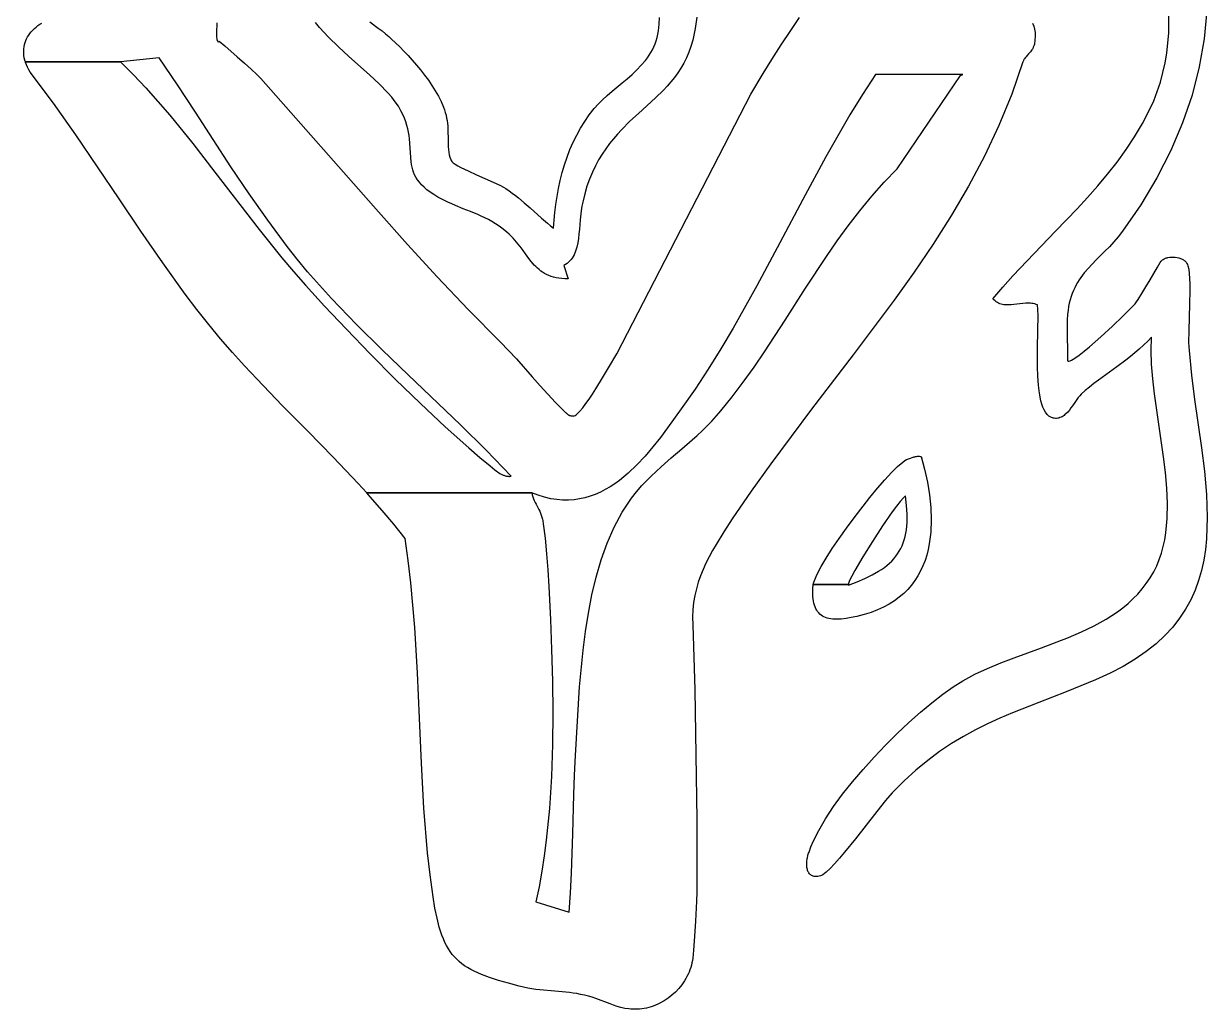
# Model space of a CAD drawing. Extents: x 112 to 210.1, y -77.1 to -34.2.
# Drawn here: x 204.459 to 207.475, y -74.328 to -71.816 of the extents above; entities that cross this region are included whole.
import ezdxf

# ---------------------------------------------------------------- set-up
doc = ezdxf.new("R2010")
doc.units = 0
doc.layers.add('BLACK', color=7, linetype='CONTINUOUS')

msp = doc.modelspace()

# ---------------------------------------------------------------- linework, layer by layer
at = {"layer": 'BLACK', "linetype": 'CONTINUOUS'}
for p, q in [((207.473218, -71.782581), (207.466722, -71.854788)), ((204.499672, -71.817927), (204.504804, -71.814685)), ((204.950621, -71.814083), (204.950746, -71.817307)), ((205.212436, -71.825944), (205.202007, -71.813162)), ((205.340943, -71.812093), (205.362052, -71.827601)), ((206.078198, -71.817332), (206.079206, -71.800524)), ((206.174064, -71.799635), (206.169979, -71.828526)), ((206.413241, -71.833533), (206.435968, -71.800936)), ((207.029667, -71.815433), (207.032647, -71.82277)), ((207.376396, -71.839879), (207.37708, -71.787677)), ((204.468542, -71.850049), (204.471374, -71.845472)), ((204.471374, -71.845472), (204.474528, -71.841047)), ((204.474528, -71.841047), (204.477996, -71.836778)), ((204.477996, -71.836778), (204.481766, -71.83267)), ((204.481766, -71.83267), (204.485829, -71.828726)), ((204.485829, -71.828726), (204.490175, -71.824951)), ((204.490175, -71.824951), (204.494792, -71.82135)), ((204.494792, -71.82135), (204.499672, -71.817927)), ((204.94995, -71.836375), (204.949712, -71.842442)), ((204.949712, -71.842442), (204.949832, -71.848261)), ((204.950338, -71.830122), (204.94995, -71.836375)), ((204.950672, -71.823745), (204.950338, -71.830122)), ((204.950746, -71.817307), (204.950672, -71.823745)), ((205.235505, -71.851041), (205.212436, -71.825944)), ((205.362052, -71.827601), (205.371888, -71.835016)), ((205.371888, -71.835016), (205.380992, -71.842179)), ((205.380992, -71.842179), (205.389173, -71.84907)), ((206.072779, -71.851733), (206.074735, -71.843274)), ((206.074735, -71.843274), (206.07622, -71.834505)), ((206.07622, -71.834505), (206.078198, -71.817332)), ((206.169979, -71.828526), (206.163531, -71.858317)), ((206.389088, -71.870224), (206.413241, -71.833533)), ((207.032647, -71.82277), (207.03479, -71.830707)), ((207.03479, -71.830707), (207.036048, -71.839265)), ((207.036048, -71.839265), (207.036371, -71.848469)), ((207.371403, -71.89112), (207.376396, -71.839879)), ((204.458909, -71.880448), (204.459588, -71.875053)), ((204.459588, -71.875053), (204.460651, -71.869784)), ((204.460651, -71.869784), (204.462089, -71.864645)), ((204.462089, -71.864645), (204.46389, -71.859639)), ((204.46389, -71.859639), (204.466044, -71.854773)), ((204.466044, -71.854773), (204.468542, -71.850049)), ((204.949832, -71.848261), (204.95009, -71.851058)), ((204.95009, -71.851058), (204.950513, -71.853769)), ((204.950513, -71.853769), (204.951129, -71.856388)), ((204.951129, -71.856388), (204.951962, -71.858906)), ((204.951962, -71.858906), (204.953039, -71.861316)), ((204.953039, -71.861316), (204.954384, -71.863609)), ((204.954384, -71.863609), (204.957031, -71.860964)), ((204.957031, -71.860964), (204.970963, -71.87287)), ((204.970963, -71.87287), (205.003003, -71.900651)), ((205.260743, -71.87558), (205.235505, -71.851041)), ((205.287222, -71.899637), (205.260743, -71.87558)), ((205.389173, -71.84907), (205.396241, -71.855671)), ((205.396241, -71.855671), (205.416809, -71.875706)), ((205.416809, -71.875706), (205.427472, -71.886547)), ((206.060703, -71.882746), (206.064312, -71.875387)), ((206.064312, -71.875387), (206.067543, -71.867774)), ((206.067543, -71.867774), (206.070373, -71.859895)), ((206.070373, -71.859895), (206.072779, -71.851733)), ((206.158912, -71.874219), (206.153522, -71.88923)), ((206.163531, -71.858317), (206.158912, -71.874219)), ((206.365182, -71.907906), (206.389088, -71.870224)), ((207.031457, -71.87626), (207.030662, -71.877934)), ((207.032195, -71.874523), (207.031457, -71.87626)), ((207.032869, -71.87272), (207.032195, -71.874523)), ((207.033476, -71.870847), (207.032869, -71.87272)), ((207.03401, -71.868901), (207.033476, -71.870847)), ((207.035708, -71.85834), (207.03401, -71.868901)), ((207.036371, -71.848469), (207.035708, -71.85834)), ((207.466722, -71.854788), (207.454242, -71.926711)), ((204.458625, -71.885964), (204.458909, -71.880448)), ((204.458745, -71.891597), (204.458625, -71.885964)), ((204.459279, -71.897342), (204.458745, -71.891597)), ((204.460239, -71.903195), (204.459279, -71.897342)), ((204.461633, -71.909152), (204.460239, -71.903195)), ((204.803572, -71.903297), (204.705676, -71.91388)), ((204.850432, -71.972187), (204.803572, -71.903297)), ((205.003003, -71.900651), (205.021239, -71.916774)), ((205.34018, -71.946622), (205.287222, -71.899637)), ((205.427472, -71.886547), (205.438244, -71.897881)), ((205.438244, -71.897881), (205.449016, -71.909664)), ((206.042969, -71.909946), (206.04785, -71.903453)), ((206.04785, -71.903453), (206.052449, -71.896765)), ((206.052449, -71.896765), (206.056741, -71.889868)), ((206.056741, -71.889868), (206.060703, -71.882746)), ((206.14741, -71.903419), (206.140629, -71.916856)), ((206.153522, -71.88923), (206.14741, -71.903419)), ((207.009103, -71.905648), (207.008254, -71.906939)), ((207.010941, -71.903131), (207.009103, -71.905648)), ((207.012935, -71.900677), (207.010941, -71.903131)), ((207.015044, -71.898253), (207.012935, -71.900677)), ((207.019458, -71.893375), (207.015044, -71.898253)), ((207.021684, -71.890858), (207.019458, -71.893375)), ((207.023871, -71.888248), (207.021684, -71.890858)), ((207.025981, -71.885515), (207.023871, -71.888248)), ((207.027974, -71.882626), (207.025981, -71.885515)), ((207.028915, -71.881114), (207.027974, -71.882626)), ((207.029813, -71.879551), (207.028915, -71.881114)), ((207.030662, -71.877934), (207.029813, -71.879551)), ((207.367201, -71.916272), (207.371403, -71.89112)), ((204.46307, -71.91388), (204.461633, -71.909152)), ((204.463473, -71.915208), (204.46307, -71.91388)), ((204.46307, -71.91388), (204.705676, -71.91388)), ((204.705676, -71.91388), (204.46307, -71.91388)), ((204.465768, -71.921359), (204.463473, -71.915208)), ((204.468529, -71.9276), (204.465768, -71.921359)), ((204.471765, -71.933928), (204.468529, -71.9276)), ((204.475488, -71.940338), (204.471765, -71.933928)), ((204.705676, -71.91388), (204.738376, -71.946604)), ((205.021239, -71.916774), (205.038515, -71.932401)), ((205.038515, -71.932401), (205.053, -71.946044)), ((205.449016, -71.909664), (205.459679, -71.921853)), ((205.459679, -71.921853), (205.470126, -71.934408)), ((205.470126, -71.934408), (205.480247, -71.947283)), ((206.009082, -71.94563), (206.021096, -71.934263)), ((206.021096, -71.934263), (206.032455, -71.922407)), ((206.032455, -71.922407), (206.042969, -71.909946)), ((206.133227, -71.929611), (206.125255, -71.941754)), ((206.140629, -71.916856), (206.133227, -71.929611)), ((206.343199, -71.94348), (206.365182, -71.907906)), ((207.004906, -71.91388), (206.976674, -71.996049)), ((207.00544, -71.912414), (207.004906, -71.91388)), ((207.006047, -71.910991), (207.00544, -71.912414)), ((207.006721, -71.909607), (207.006047, -71.910991)), ((207.007458, -71.908258), (207.006721, -71.909607)), ((207.008254, -71.906939), (207.007458, -71.908258)), ((207.361813, -71.941051), (207.367201, -71.916272)), ((207.454242, -71.926711), (207.435871, -71.998225)), ((204.534652, -72.01886), (204.475488, -71.940338)), ((204.738376, -71.946604), (204.770081, -71.980212)), ((205.053, -71.946044), (205.058624, -71.951656)), ((205.058624, -71.951656), (205.062864, -71.956214)), ((205.062864, -71.956214), (205.362505, -72.296203)), ((205.364799, -71.969703), (205.34018, -71.946622)), ((205.480247, -71.947283), (205.489933, -71.960438)), ((205.489933, -71.960438), (205.499078, -71.97383)), ((205.983848, -71.967365), (205.996602, -71.956626)), ((205.996602, -71.956626), (206.009082, -71.94563)), ((206.107804, -71.964481), (206.098425, -71.975205)), ((206.116764, -71.953354), (206.107804, -71.964481)), ((206.125255, -71.941754), (206.116764, -71.953354)), ((206.311697, -71.995901), (206.343199, -71.94348)), ((206.629197, -71.94563), (206.596084, -71.996795)), ((206.851447, -71.94563), (206.629197, -71.94563)), ((206.684761, -72.186401), (206.846157, -71.948276)), ((206.846157, -71.948276), (206.851447, -71.94563)), ((207.34734, -71.989324), (207.355205, -71.965417)), ((207.355205, -71.965417), (207.361813, -71.941051)), ((204.770081, -71.980212), (204.800909, -72.014595)), ((204.896176, -72.041666), (204.850432, -71.972187)), ((205.386937, -71.992614), (205.364799, -71.969703)), ((205.396786, -72.004029), (205.386937, -71.992614)), ((205.499078, -71.97383), (205.507571, -71.987415)), ((205.507571, -71.987415), (205.515304, -72.001151)), ((205.945833, -71.999212), (205.958273, -71.988542)), ((205.958273, -71.988542), (205.983848, -71.967365)), ((205.970385, -72.657359), (206.311697, -71.995901)), ((206.088678, -71.985596), (206.068282, -72.005657)), ((206.098425, -71.975205), (206.088678, -71.985596)), ((206.596084, -71.996795), (206.564095, -72.048978)), ((206.976674, -71.996049), (206.943881, -72.076004)), ((207.338182, -72.012729), (207.34734, -71.989324)), ((204.591615, -72.099212), (204.534652, -72.01886)), ((204.800909, -72.014595), (204.830981, -72.049644)), ((205.405665, -72.015431), (205.396786, -72.004029)), ((205.413459, -72.02683), (205.405665, -72.015431)), ((205.420052, -72.038234), (205.413459, -72.02683)), ((205.515304, -72.001151), (205.522169, -72.014996)), ((205.522169, -72.014996), (205.528058, -72.028906)), ((205.912178, -72.032943), (205.922596, -72.021296)), ((205.922596, -72.021296), (205.933877, -72.010091)), ((205.933877, -72.010091), (205.945833, -71.999212)), ((206.068282, -72.005657), (206.025287, -72.044848)), ((207.327696, -72.035588), (207.338182, -72.012729)), ((207.435871, -71.998225), (207.411702, -72.069199)), ((204.830981, -72.049644), (204.88934, -72.121309)), ((204.986796, -72.180779), (204.896176, -72.041666)), ((205.424869, -72.048018), (205.420052, -72.038234)), ((205.428946, -72.057533), (205.424869, -72.048018)), ((205.528058, -72.028906), (205.530602, -72.035873)), ((205.530602, -72.035873), (205.532861, -72.04284)), ((205.532861, -72.04284), (205.534822, -72.049803)), ((205.534822, -72.049803), (205.536471, -72.056755)), ((205.536471, -72.056755), (205.537753, -72.06338)), ((205.888211, -72.065225), (205.899741, -72.048714)), ((205.899741, -72.048714), (205.912178, -72.032943)), ((206.025287, -72.044848), (206.003495, -72.065095)), ((206.564095, -72.048978), (206.502776, -72.155767)), ((207.309402, -72.070646), (207.327696, -72.035588)), ((205.432352, -72.066791), (205.428946, -72.057533)), ((205.435152, -72.075802), (205.432352, -72.066791)), ((205.437412, -72.084577), (205.435152, -72.075802)), ((205.439202, -72.093126), (205.437412, -72.084577)), ((205.537753, -72.06338), (205.538667, -72.07032)), ((205.538667, -72.07032), (205.539278, -72.077515)), ((205.539278, -72.077515), (205.539653, -72.084908)), ((205.539653, -72.084908), (205.540108, -72.115294)), ((205.867778, -72.100205), (205.877564, -72.08241)), ((205.877564, -72.08241), (205.888211, -72.065225)), ((205.982044, -72.08652), (205.971572, -72.097849)), ((206.003495, -72.065095), (205.982044, -72.08652)), ((206.943881, -72.076004), (206.906987, -72.153952)), ((207.289368, -72.104463), (207.309402, -72.070646)), ((207.411702, -72.069199), (207.381828, -72.139507)), ((204.702038, -72.262799), (204.591615, -72.099212)), ((205.440586, -72.101459), (205.439202, -72.093126)), ((205.441632, -72.109589), (205.440586, -72.101459)), ((205.445849, -72.168541), (205.441632, -72.109589)), ((205.540108, -72.115294), (205.54063, -72.130161)), ((205.858829, -72.118541), (205.867778, -72.100205)), ((205.961337, -72.109682), (205.951389, -72.122088)), ((205.971572, -72.097849), (205.961337, -72.109682)), ((207.267776, -72.137163), (207.289368, -72.104463)), ((204.88934, -72.121309), (204.946117, -72.194338)), ((205.54063, -72.130161), (205.541195, -72.13731)), ((205.541195, -72.13731), (205.542051, -72.144191)), ((205.542051, -72.144191), (205.543264, -72.150747)), ((205.843349, -72.156579), (205.850694, -72.137355)), ((205.850694, -72.137355), (205.858829, -72.118541)), ((205.941778, -72.135137), (205.932554, -72.1489)), ((205.951389, -72.122088), (205.941778, -72.135137)), ((207.244807, -72.168872), (207.267776, -72.137163)), ((207.381828, -72.139507), (207.346342, -72.20902)), ((205.44686, -72.17531), (205.445849, -72.168541)), ((205.448201, -72.181981), (205.44686, -72.17531)), ((205.543264, -72.150747), (205.544899, -72.156919)), ((205.544899, -72.156919), (205.547022, -72.16265)), ((205.547022, -72.16265), (205.548287, -72.165331)), ((205.548287, -72.165331), (205.549699, -72.16788)), ((205.549699, -72.16788), (205.551175, -72.169421)), ((205.551175, -72.169421), (205.553105, -72.171065)), ((205.553105, -72.171065), (205.558215, -72.174634)), ((205.558215, -72.174634), (205.564814, -72.178536)), ((205.830939, -72.195997), (205.836772, -72.176148)), ((205.836772, -72.176148), (205.843349, -72.156579)), ((205.923768, -72.163446), (205.915471, -72.178844)), ((205.932554, -72.1489), (205.923768, -72.163446)), ((206.502776, -72.155767), (206.443813, -72.264727)), ((206.906987, -72.153952), (206.866454, -72.230098)), ((207.220646, -72.199713), (207.244807, -72.168872)), ((204.946117, -72.194338), (205.058771, -72.341017)), ((205.032912, -72.249607), (204.986796, -72.180779)), ((205.44994, -72.188564), (205.448201, -72.181981)), ((205.452143, -72.195072), (205.44994, -72.188564)), ((205.454877, -72.201513), (205.452143, -72.195072)), ((205.458208, -72.207899), (205.454877, -72.201513)), ((205.462205, -72.214241), (205.458208, -72.207899)), ((205.564814, -72.178536), (205.572685, -72.182721)), ((205.572685, -72.182721), (205.591371, -72.191739)), ((205.591371, -72.191739), (205.612538, -72.201284)), ((205.612538, -72.201284), (205.655367, -72.220342)), ((205.825827, -72.216058), (205.830939, -72.195997)), ((205.907712, -72.195165), (205.900543, -72.212478)), ((205.915471, -72.178844), (205.907712, -72.195165)), ((206.651368, -72.220474), (206.684761, -72.186401)), ((207.195472, -72.229809), (207.220646, -72.199713)), ((205.466933, -72.220548), (205.462205, -72.214241)), ((205.472459, -72.226832), (205.466933, -72.220548)), ((205.478851, -72.233104), (205.472459, -72.226832)), ((205.486174, -72.239374), (205.478851, -72.233104)), ((205.655367, -72.220342), (205.673557, -72.229049)), ((205.673557, -72.229049), (205.681087, -72.233021)), ((205.681087, -72.233021), (205.687283, -72.236672)), ((205.687283, -72.236672), (205.695597, -72.242248)), ((205.817672, -72.256557), (205.821413, -72.236267)), ((205.821413, -72.236267), (205.825827, -72.216058)), ((205.894013, -72.230852), (205.888173, -72.250359)), ((205.900543, -72.212478), (205.894013, -72.230852)), ((206.61953, -72.256082), (206.651368, -72.220474)), ((206.866454, -72.230098), (206.822743, -72.304647)), ((207.169469, -72.259285), (207.195472, -72.229809)), ((207.346342, -72.20902), (207.305337, -72.277611)), ((204.757047, -72.344732), (204.702038, -72.262799)), ((205.080393, -72.317411), (205.032912, -72.249607)), ((205.494497, -72.245653), (205.486174, -72.239374)), ((205.503885, -72.25195), (205.494497, -72.245653)), ((205.514406, -72.258278), (205.503885, -72.25195)), ((205.526127, -72.264647), (205.514406, -72.258278)), ((205.539114, -72.271067), (205.526127, -72.264647)), ((205.695597, -72.242248), (205.70369, -72.248046)), ((205.70369, -72.248046), (205.711589, -72.254037)), ((205.711589, -72.254037), (205.719322, -72.260195)), ((205.719322, -72.260195), (205.734396, -72.272902)), ((205.814583, -72.276862), (205.817672, -72.256557)), ((205.888173, -72.250359), (205.883073, -72.271067)), ((206.443813, -72.264727), (206.385781, -72.374586)), ((206.589063, -72.293023), (206.61953, -72.256082)), ((207.142819, -72.288265), (207.169469, -72.259285)), ((205.362505, -72.296203), (205.436485, -72.378875)), ((205.549383, -72.275795), (205.539114, -72.271067)), ((205.559377, -72.280116), (205.549383, -72.275795)), ((205.578678, -72.287893), (205.559377, -72.280116)), ((205.597297, -72.295112), (205.578678, -72.287893)), ((205.615513, -72.302486), (205.597297, -72.295112)), ((205.734396, -72.272902), (205.749128, -72.28595)), ((205.749128, -72.28595), (205.778439, -72.312202)), ((205.810266, -72.317257), (205.812122, -72.297118)), ((205.812122, -72.297118), (205.814583, -72.276862)), ((205.879182, -72.292978), (205.876748, -72.316377)), ((205.880881, -72.281774), (205.879182, -72.292978)), ((205.883073, -72.271067), (205.880881, -72.281774)), ((206.559786, -72.331095), (206.589063, -72.293023)), ((207.088306, -72.345233), (207.142819, -72.288265)), ((207.305337, -72.277611), (207.258906, -72.345151)), ((205.129858, -72.38379), (205.080393, -72.317411)), ((205.624557, -72.306454), (205.615513, -72.302486)), ((205.633605, -72.310729), (205.624557, -72.306454)), ((205.642691, -72.315398), (205.633605, -72.310729)), ((205.651852, -72.320552), (205.642691, -72.315398)), ((205.661121, -72.32628), (205.651852, -72.320552)), ((205.670533, -72.332671), (205.661121, -72.32628)), ((205.778439, -72.312202), (205.793451, -72.324971)), ((205.793451, -72.324971), (205.801142, -72.331172)), ((205.808991, -72.337213), (205.810266, -72.317257)), ((205.876748, -72.316377), (205.874748, -72.340272)), ((206.822743, -72.304647), (206.776315, -72.377805)), ((204.812956, -72.42589), (204.757047, -72.344732)), ((205.058771, -72.341017), (205.116571, -72.41293)), ((205.680123, -72.339813), (205.670533, -72.332671)), ((205.689927, -72.347796), (205.680123, -72.339813)), ((205.695466, -72.352794), (205.689927, -72.347796)), ((205.700691, -72.357854), (205.695466, -72.352794)), ((205.70563, -72.362962), (205.700691, -72.357854)), ((205.801142, -72.331172), (205.808991, -72.337213)), ((205.873591, -72.352096), (205.872159, -72.363671)), ((205.874748, -72.340272), (205.873591, -72.352096)), ((206.531517, -72.370098), (206.559786, -72.331095)), ((207.033389, -72.401705), (207.088306, -72.345233)), ((207.258906, -72.345151), (207.247854, -72.359417)), ((205.155528, -72.416318), (205.129858, -72.38379)), ((205.436485, -72.378875), (205.512326, -72.461485)), ((205.710308, -72.368105), (205.70563, -72.362962)), ((205.718995, -72.378434), (205.710308, -72.368105)), ((205.726969, -72.388724), (205.718995, -72.378434)), ((205.741645, -72.408723), (205.726969, -72.388724)), ((205.867957, -72.385582), (205.864932, -72.395669)), ((205.870324, -72.374875), (205.867957, -72.385582)), ((205.872159, -72.363671), (205.870324, -72.374875)), ((206.385781, -72.374586), (206.327252, -72.484073)), ((206.504074, -72.409829), (206.531517, -72.370098)), ((206.776315, -72.377805), (206.727631, -72.449777)), ((207.225256, -72.384864), (207.213926, -72.396455)), ((207.236602, -72.372586), (207.225256, -72.384864)), ((207.247854, -72.359417), (207.236602, -72.372586)), ((205.116571, -72.41293), (205.14626, -72.44815)), ((205.181927, -72.448339), (205.155528, -72.416318)), ((205.748782, -72.418199), (205.741645, -72.408723)), ((205.756073, -72.427171), (205.748782, -72.418199)), ((205.853648, -72.41736), (205.850625, -72.42097)), ((205.856394, -72.413487), (205.853648, -72.41736)), ((205.85888, -72.409366), (205.856394, -72.413487)), ((205.861121, -72.405012), (205.85888, -72.409366)), ((205.864932, -72.395669), (205.861121, -72.405012)), ((206.450935, -72.490672), (206.504074, -72.409829)), ((206.979527, -72.458673), (207.033389, -72.401705)), ((207.191746, -72.418402), (207.181114, -72.429169)), ((207.213926, -72.396455), (207.191746, -72.418402)), ((207.359447, -72.419234), (207.360996, -72.418041)), ((207.360996, -72.418041), (207.36266, -72.41694)), ((207.36266, -72.41694), (207.364431, -72.415932)), ((207.364431, -72.415932), (207.366299, -72.415017)), ((207.366299, -72.415017), (207.368257, -72.414196)), ((207.368257, -72.414196), (207.370295, -72.413467)), ((207.370295, -72.413467), (207.372405, -72.412832)), ((207.372405, -72.412832), (207.374578, -72.412289)), ((207.374578, -72.412289), (207.379078, -72.411483)), ((207.379078, -72.411483), (207.383725, -72.411049)), ((207.383725, -72.411049), (207.388449, -72.410987)), ((207.388449, -72.410987), (207.393182, -72.411297)), ((207.393182, -72.411297), (207.397852, -72.411979)), ((207.397852, -72.411979), (207.40239, -72.413033)), ((207.40239, -72.413033), (207.404589, -72.4137)), ((207.404589, -72.4137), (207.406727, -72.414459)), ((207.406727, -72.414459), (207.408799, -72.415312)), ((207.408799, -72.415312), (207.410793, -72.416258)), ((207.410793, -72.416258), (207.412702, -72.417296)), ((207.412702, -72.417296), (207.414518, -72.418428)), ((207.414518, -72.418428), (207.41623, -72.419653)), ((204.870539, -72.505621), (204.812956, -72.42589)), ((205.14626, -72.44815), (205.176635, -72.482735)), ((205.212081, -72.482737), (205.181927, -72.448339)), ((205.759845, -72.431432), (205.756073, -72.427171)), ((205.763737, -72.435523), (205.759845, -72.431432)), ((205.767776, -72.439431), (205.763737, -72.435523)), ((205.77199, -72.443139), (205.767776, -72.439431)), ((205.776405, -72.446635), (205.77199, -72.443139)), ((205.781048, -72.449902), (205.776405, -72.446635)), ((205.839737, -72.430062), (205.835447, -72.432463)), ((205.835447, -72.432463), (205.846031, -72.466859)), ((205.843685, -72.427336), (205.839737, -72.430062)), ((205.84731, -72.424301), (205.843685, -72.427336)), ((205.850625, -72.42097), (205.84731, -72.424301)), ((207.170931, -72.44007), (207.161306, -72.451313)), ((207.181114, -72.429169), (207.170931, -72.44007)), ((207.32902, -72.468844), (207.347954, -72.436598)), ((207.347954, -72.436598), (207.354972, -72.425311)), ((207.354972, -72.425311), (207.35757, -72.421529)), ((207.35757, -72.421529), (207.359447, -72.419234)), ((207.41623, -72.419653), (207.417831, -72.420971)), ((207.417831, -72.420971), (207.419312, -72.422381)), ((207.419312, -72.422381), (207.420664, -72.423885)), ((207.420664, -72.423885), (207.421879, -72.425482)), ((207.421879, -72.425482), (207.422947, -72.427172)), ((207.422947, -72.427172), (207.424344, -72.429777)), ((207.424344, -72.429777), (207.425565, -72.433098)), ((207.425565, -72.433098), (207.427516, -72.441714)), ((207.427516, -72.441714), (207.428877, -72.45267)), ((205.512326, -72.461485), (205.591143, -72.544467)), ((205.785948, -72.452928), (205.781048, -72.449902)), ((205.791131, -72.455697), (205.785948, -72.452928)), ((205.796623, -72.458194), (205.791131, -72.455697)), ((205.802453, -72.460406), (205.796623, -72.458194)), ((205.808647, -72.462317), (205.802453, -72.460406)), ((205.815232, -72.463913), (205.808647, -72.462317)), ((205.822236, -72.46518), (205.815232, -72.463913)), ((205.829686, -72.466103), (205.822236, -72.46518)), ((205.837609, -72.466667), (205.829686, -72.466103)), ((205.846031, -72.466859), (205.837609, -72.466667)), ((206.727631, -72.449777), (206.677153, -72.520768)), ((206.953447, -72.487653), (206.979527, -72.458673)), ((207.144165, -72.475644), (207.140399, -72.482261)), ((207.148153, -72.469266), (207.144165, -72.475644)), ((207.152348, -72.463103), (207.148153, -72.469266)), ((207.161306, -72.451313), (207.152348, -72.463103)), ((207.318468, -72.486827), (207.32902, -72.468844)), ((207.428877, -72.45267), (207.429727, -72.465619)), ((207.429727, -72.465619), (207.430143, -72.480211)), ((204.9002, -72.544749), (204.870539, -72.505621)), ((205.176635, -72.482735), (205.225412, -72.536049)), ((205.242951, -72.516531), (205.212081, -72.482737)), ((206.327252, -72.484073), (206.266801, -72.591916)), ((206.398912, -72.572011), (206.450935, -72.490672)), ((206.928176, -72.51713), (206.953447, -72.487653)), ((207.130559, -72.503804), (207.127812, -72.511634)), ((207.133582, -72.496315), (207.130559, -72.503804)), ((207.136866, -72.489142), (207.133582, -72.496315)), ((207.140399, -72.482261), (207.136866, -72.489142)), ((207.298604, -72.519073), (207.308102, -72.504066)), ((207.308102, -72.504066), (207.318468, -72.486827)), ((207.430203, -72.496098), (207.429562, -72.530359)), ((207.430143, -72.480211), (207.430203, -72.496098)), ((205.225412, -72.536049), (205.281104, -72.595224)), ((205.306488, -72.582615), (205.242951, -72.516531)), ((206.677153, -72.520768), (206.572658, -72.66063)), ((206.930958, -72.520156), (206.928176, -72.51713)), ((206.933843, -72.522802), (206.930958, -72.520156)), ((206.936826, -72.525088), (206.933843, -72.522802)), ((206.939902, -72.527036), (206.936826, -72.525088)), ((206.943064, -72.528669), (206.939902, -72.527036)), ((206.946309, -72.530007), (206.943064, -72.528669)), ((206.94963, -72.531073), (206.946309, -72.530007)), ((206.953022, -72.531889), (206.94963, -72.531073)), ((206.95648, -72.532475), (206.953022, -72.531889)), ((206.959999, -72.532856), (206.95648, -72.532475)), ((206.967197, -72.533082), (206.959999, -72.532856)), ((206.974573, -72.532743), (206.967197, -72.533082)), ((206.982085, -72.532013), (206.974573, -72.532743)), ((206.997345, -72.530075), (206.982085, -72.532013)), ((207.005008, -72.529216), (206.997345, -72.530075)), ((207.012636, -72.528664), (207.005008, -72.529216)), ((207.020187, -72.528592), (207.012636, -72.528664)), ((207.02392, -72.528791), (207.020187, -72.528592)), ((207.027617, -72.529176), (207.02392, -72.528791)), ((207.031274, -72.529767), (207.027617, -72.529176)), ((207.034885, -72.530588), (207.031274, -72.529767)), ((207.038444, -72.53166), (207.034885, -72.530588)), ((207.041947, -72.533005), (207.038444, -72.53166)), ((207.043032, -72.54479), (207.041947, -72.533005)), ((207.121356, -72.537436), (207.119845, -72.546892)), ((207.123196, -72.528425), (207.121356, -72.537436)), ((207.125353, -72.519833), (207.123196, -72.528425)), ((207.127812, -72.511634), (207.125353, -72.519833)), ((207.279902, -72.541713), (207.290656, -72.530359)), ((207.290656, -72.530359), (207.294394, -72.525274)), ((207.294394, -72.525274), (207.298604, -72.519073)), ((207.429562, -72.530359), (207.427412, -72.599068)), ((204.930571, -72.583275), (204.9002, -72.544749)), ((205.591143, -72.544467), (205.674052, -72.628255)), ((207.042939, -72.598159), (207.043435, -72.559939)), ((207.043435, -72.559939), (207.043032, -72.54479)), ((207.118676, -72.556818), (207.117917, -72.571701)), ((207.119845, -72.546892), (207.118676, -72.556818)), ((207.233217, -72.586868), (207.259691, -72.561655)), ((207.259691, -72.561655), (207.279902, -72.541713)), ((204.960255, -72.619075), (204.930571, -72.583275)), ((205.281104, -72.595224), (205.341694, -72.657933)), ((205.371822, -72.64721), (205.306488, -72.582615)), ((206.266801, -72.591916), (206.235409, -72.644825)), ((206.346549, -72.652233), (206.398912, -72.572011)), ((207.041947, -72.643324), (207.042939, -72.598159)), ((207.11756, -72.586583), (207.117514, -72.601466)), ((207.117917, -72.571701), (207.11756, -72.586583)), ((207.203674, -72.614034), (207.233217, -72.586868)), ((207.427412, -72.599068), (207.427143, -72.627935)), ((204.990691, -72.654119), (204.960255, -72.619075)), ((205.674052, -72.628255), (205.694005, -72.648884)), ((207.117514, -72.601466), (207.117684, -72.616349)), ((207.117684, -72.616349), (207.118304, -72.646115)), ((207.174255, -72.639836), (207.203674, -72.614034)), ((207.322858, -72.6257), (207.312344, -72.635929)), ((207.332989, -72.615026), (207.322858, -72.6257)), ((207.331828, -72.648774), (207.332989, -72.615026)), ((207.427143, -72.627935), (207.427482, -72.639775)), ((205.021763, -72.688519), (204.990691, -72.654119)), ((205.341694, -72.657933), (205.405168, -72.721852)), ((205.438242, -72.710938), (205.371822, -72.64721)), ((205.694005, -72.648884), (205.714112, -72.670754)), ((205.949301, -72.693326), (205.970385, -72.657359)), ((206.235409, -72.644825), (206.203002, -72.696845)), ((206.319784, -72.691422), (206.346549, -72.652233)), ((207.041947, -72.691093), (207.041947, -72.643324)), ((207.118304, -72.646115), (207.118676, -72.67588)), ((207.148153, -72.660956), (207.160589, -72.651189)), ((207.160589, -72.651189), (207.174255, -72.639836)), ((207.290366, -72.655251), (207.279003, -72.664445)), ((207.301497, -72.645762), (207.290366, -72.655251)), ((207.312344, -72.635929), (207.301497, -72.645762)), ((207.332999, -72.684345), (207.331828, -72.648774)), ((207.427482, -72.639775), (207.428239, -72.649422)), ((207.428239, -72.649422), (207.43443, -72.71189)), ((205.053354, -72.722388), (205.021763, -72.688519)), ((205.714112, -72.670754), (205.75442, -72.716229)), ((206.572658, -72.66063), (206.46652, -72.799035)), ((207.118676, -72.67588), (207.120063, -72.676672)), ((207.120063, -72.676672), (207.122207, -72.676601)), ((207.122207, -72.676601), (207.125056, -72.675718)), ((207.125056, -72.675718), (207.128562, -72.674077)), ((207.128562, -72.674077), (207.137344, -72.668724)), ((207.137344, -72.668724), (207.148153, -72.660956)), ((207.267458, -72.673394), (207.244023, -72.690763)), ((207.279003, -72.664445), (207.267458, -72.673394)), ((207.336047, -72.72145), (207.332999, -72.684345)), ((205.571484, -72.838268), (205.438242, -72.710938)), ((205.75442, -72.716229), (205.774434, -72.738843)), ((205.916807, -72.746656), (205.933829, -72.719216)), ((205.933829, -72.719216), (205.949301, -72.693326)), ((206.203002, -72.696845), (206.1694, -72.74782)), ((206.292387, -72.729727), (206.319784, -72.691422)), ((207.042784, -72.714598), (207.041947, -72.691093)), ((207.044428, -72.737127), (207.042784, -72.714598)), ((207.244023, -72.690763), (207.197183, -72.724787)), ((207.43443, -72.71189), (207.442424, -72.774122)), ((205.117629, -72.788984), (205.053354, -72.722388)), ((205.405168, -72.721852), (205.469511, -72.784654)), ((205.774434, -72.738843), (205.794231, -72.760712)), ((205.908122, -72.760086), (205.916807, -72.746656)), ((206.1694, -72.74782), (206.134427, -72.797589)), ((206.264176, -72.766947), (206.292387, -72.729727)), ((207.047063, -72.758136), (207.044428, -72.737127)), ((207.174585, -72.742248), (207.163668, -72.751268)), ((207.185774, -72.733438), (207.174585, -72.742248)), ((207.197183, -72.724787), (207.185774, -72.733438)), ((207.340513, -72.759802), (207.336047, -72.72145)), ((205.794231, -72.760712), (205.813718, -72.781341)), ((205.891216, -72.784619), (205.899537, -72.772856)), ((205.899537, -72.772856), (205.908122, -72.760086)), ((206.234969, -72.80288), (206.264176, -72.766947)), ((207.050877, -72.777083), (207.047063, -72.758136)), ((207.053284, -72.785614), (207.050877, -72.777083)), ((207.138934, -72.778985), (207.131399, -72.790033)), ((207.14255, -72.77372), (207.138934, -72.778985)), ((207.146096, -72.768805), (207.14255, -72.77372)), ((207.149596, -72.76437), (207.146096, -72.768805)), ((207.153073, -72.760547), (207.149596, -72.76437)), ((207.163668, -72.751268), (207.153073, -72.760547)), ((207.363416, -72.919958), (207.340513, -72.759802)), ((207.442424, -72.774122), (207.459865, -72.896931)), ((205.182586, -72.854804), (205.117629, -72.788984)), ((205.469511, -72.784654), (205.532706, -72.844015)), ((205.813718, -72.781341), (205.823316, -72.791036)), ((205.823316, -72.791036), (205.832802, -72.800234)), ((205.832802, -72.800234), (205.838424, -72.806063)), ((205.838424, -72.806063), (205.839791, -72.807433)), ((205.839791, -72.807433), (205.841174, -72.808745)), ((205.841174, -72.808745), (205.842587, -72.809987)), ((205.842587, -72.809987), (205.844047, -72.811148)), ((205.844047, -72.811148), (205.845569, -72.812216)), ((205.866517, -72.812817), (205.869461, -72.810373)), ((205.869461, -72.810373), (205.876015, -72.803726)), ((205.876015, -72.803726), (205.883321, -72.795025)), ((205.883321, -72.795025), (205.891216, -72.784619)), ((206.134427, -72.797589), (206.099499, -72.846299)), ((206.223787, -72.816066), (206.234969, -72.80288)), ((206.46652, -72.799035), (206.362428, -72.937626)), ((207.056055, -72.793426), (207.053284, -72.785614)), ((207.059214, -72.800451), (207.056055, -72.793426)), ((207.062783, -72.806621), (207.059214, -72.800451)), ((207.066787, -72.811869), (207.062783, -72.806621)), ((207.11447, -72.810518), (207.112123, -72.812606)), ((207.118993, -72.805928), (207.11447, -72.810518)), ((207.123307, -72.800896), (207.118993, -72.805928)), ((207.127434, -72.795554), (207.123307, -72.800896)), ((207.131399, -72.790033), (207.127434, -72.795554)), ((205.63688, -72.903112), (205.571484, -72.838268)), ((205.845569, -72.812216), (205.846358, -72.812711)), ((205.846358, -72.812711), (205.847168, -72.813179)), ((205.847168, -72.813179), (205.848002, -72.813618)), ((205.848002, -72.813618), (205.84886, -72.814026)), ((205.84886, -72.814026), (205.849746, -72.814402)), ((205.849746, -72.814402), (205.850661, -72.814745)), ((205.850661, -72.814745), (205.851607, -72.815053)), ((205.851607, -72.815053), (205.852586, -72.815324)), ((205.852586, -72.815324), (205.8536, -72.815558)), ((205.8536, -72.815558), (205.85465, -72.815753)), ((205.85465, -72.815753), (205.85574, -72.815906)), ((205.85574, -72.815906), (205.85687, -72.816018)), ((205.85687, -72.816018), (205.858043, -72.816086)), ((205.858043, -72.816086), (205.85926, -72.816109)), ((205.85926, -72.816109), (205.861396, -72.815729)), ((205.861396, -72.815729), (205.863822, -72.814617)), ((205.863822, -72.814617), (205.866517, -72.812817)), ((206.187551, -72.853482), (206.200012, -72.84132)), ((206.200012, -72.84132), (206.212113, -72.828863)), ((206.212113, -72.828863), (206.223787, -72.816066)), ((207.071248, -72.816127), (207.066787, -72.811869)), ((207.076189, -72.819327), (207.071248, -72.816127)), ((207.081635, -72.821401), (207.076189, -72.819327)), ((207.084813, -72.821977), (207.081635, -72.821401)), ((207.087902, -72.822229), (207.084813, -72.821977)), ((207.090903, -72.822173), (207.087902, -72.822229)), ((207.09382, -72.821825), (207.090903, -72.822173)), ((207.096656, -72.821201), (207.09382, -72.821825)), ((207.099413, -72.820319), (207.096656, -72.821201)), ((207.102094, -72.819195), (207.099413, -72.820319)), ((207.104703, -72.817845), (207.102094, -72.819195)), ((207.107242, -72.816286), (207.104703, -72.817845)), ((207.109715, -72.814534), (207.107242, -72.816286)), ((207.112123, -72.812606), (207.109715, -72.814534)), ((205.247296, -72.920748), (205.182586, -72.854804)), ((205.532706, -72.844015), (205.592738, -72.897608)), ((206.081053, -72.870875), (206.061874, -72.895071)), ((206.099499, -72.846299), (206.081053, -72.870875)), ((206.161811, -72.877108), (206.174796, -72.865396)), ((206.174796, -72.865396), (206.187551, -72.853482)), ((205.592738, -72.897608), (205.620939, -72.921516)), ((206.061874, -72.895071), (206.041904, -72.918492)), ((206.108905, -72.922873), (206.13542, -72.900115)), ((206.13542, -72.900115), (206.161811, -72.877108)), ((207.459865, -72.896931), (207.467335, -72.957035)), ((205.310827, -72.987716), (205.247296, -72.920748)), ((205.620939, -72.921516), (205.647593, -72.943109)), ((205.700509, -72.969568), (205.63688, -72.903112)), ((206.041904, -72.918492), (206.021085, -72.940743)), ((206.082793, -72.945755), (206.108905, -72.922873)), ((206.698545, -72.933736), (206.703948, -72.929865)), ((206.703948, -72.929865), (206.708574, -72.927234)), ((206.708574, -72.927234), (206.718082, -72.923389)), ((206.718082, -72.923389), (206.722619, -72.9217)), ((206.722619, -72.9217), (206.72486, -72.920954)), ((206.72486, -72.920954), (206.727094, -72.920289)), ((206.727094, -72.920289), (206.729328, -72.919717)), ((206.729328, -72.919717), (206.731569, -72.91925)), ((206.731569, -72.91925), (206.733826, -72.918899)), ((206.733826, -72.918899), (206.736107, -72.918677)), ((206.736107, -72.918677), (206.738418, -72.918593)), ((206.738418, -72.918593), (206.740768, -72.918661)), ((206.740768, -72.918661), (206.743164, -72.918892)), ((206.743164, -72.918892), (206.745615, -72.919297)), ((206.745615, -72.919297), (206.745614, -72.919297)), ((206.745614, -72.919297), (206.754324, -72.95172)), ((207.368115, -72.960249), (207.363416, -72.919958)), ((205.647593, -72.943109), (205.659582, -72.953197)), ((205.659582, -72.953197), (205.662637, -72.955641)), ((205.662637, -72.955641), (205.665731, -72.957992)), ((205.665731, -72.957992), (205.668872, -72.96022)), ((205.668872, -72.96022), (205.672067, -72.962292)), ((205.99936, -72.961428), (205.976669, -72.980151)), ((206.021085, -72.940743), (205.99936, -72.961428)), ((206.057611, -72.969134), (206.070053, -72.957359)), ((206.070053, -72.957359), (206.082793, -72.945755)), ((206.362428, -72.937626), (206.312303, -73.007505)), ((206.653135, -72.978745), (206.670349, -72.960104)), ((206.670349, -72.960104), (206.685644, -72.944897)), ((206.685644, -72.944897), (206.698545, -72.933736)), ((206.754324, -72.95172), (206.761463, -72.984337)), ((207.371488, -73.000067), (207.368115, -72.960249)), ((207.467335, -72.957035), (207.472655, -73.015958)), ((205.332806, -73.011901), (205.310827, -72.987716)), ((205.672067, -72.962292), (205.675323, -72.964178)), ((205.675323, -72.964178), (205.67865, -72.965847)), ((205.67865, -72.965847), (205.680342, -72.966591)), ((205.680342, -72.966591), (205.682054, -72.967268)), ((205.682054, -72.967268), (205.683788, -72.967876)), ((205.683788, -72.967876), (205.685544, -72.96841)), ((205.685544, -72.96841), (205.687323, -72.968867)), ((205.687323, -72.968867), (205.689126, -72.969242)), ((205.689126, -72.969242), (205.690955, -72.969532)), ((205.690955, -72.969532), (205.692809, -72.969733)), ((205.692809, -72.969733), (205.694691, -72.969841)), ((205.694691, -72.969841), (205.696601, -72.969852)), ((205.696601, -72.969852), (205.69854, -72.969762)), ((205.69854, -72.969762), (205.700509, -72.969568)), ((205.964944, -72.988654), (205.952956, -72.996518)), ((205.976669, -72.980151), (205.964944, -72.988654)), ((206.033886, -72.99338), (206.045533, -72.981125)), ((206.045533, -72.981125), (206.057611, -72.969134)), ((206.634479, -73.000208), (206.653135, -72.978745)), ((206.761463, -72.984337), (206.766828, -73.016907)), ((205.34186, -73.021864), (205.332806, -73.011901)), ((205.332806, -73.011901), (205.753428, -73.011901)), ((205.753428, -73.011901), (205.332806, -73.011901)), ((205.37225, -73.056606), (205.34186, -73.021864)), ((205.753428, -73.011901), (205.753969, -73.014592)), ((205.769862, -73.018165), (205.753428, -73.011901)), ((205.753969, -73.014592), (205.754598, -73.017211)), ((205.754598, -73.017211), (205.756089, -73.022257)), ((205.756089, -73.022257), (205.757852, -73.027087)), ((205.785931, -73.023098), (205.769862, -73.018165)), ((205.902226, -73.020602), (205.888814, -73.024533)), ((205.91534, -73.015786), (205.902226, -73.020602)), ((205.928161, -73.010134), (205.91534, -73.015786)), ((205.940697, -73.003695), (205.928161, -73.010134)), ((205.952956, -72.996518), (205.940697, -73.003695)), ((206.007277, -73.025785), (206.020169, -73.009178)), ((206.020169, -73.009178), (206.033886, -72.99338)), ((206.312303, -73.007505), (206.264073, -73.078046)), ((206.614858, -73.02388), (206.634479, -73.000208)), ((206.705926, -73.019839), (206.700281, -73.024894)), ((206.708681, -73.044137), (206.705926, -73.019839)), ((206.766828, -73.016907), (206.770212, -73.049191)), ((207.373079, -73.039125), (207.371488, -73.000067)), ((207.472655, -73.015958), (207.474835, -73.073461)), ((205.757852, -73.027087), (205.759836, -73.031745)), ((205.759836, -73.031745), (205.76199, -73.03628)), ((205.76199, -73.03628), (205.764264, -73.040737)), ((205.764264, -73.040737), (205.768972, -73.049604)), ((205.768972, -73.049604), (205.771304, -73.054108)), ((205.801643, -73.026751), (205.785931, -73.023098)), ((205.817005, -73.029172), (205.801643, -73.026751)), ((205.832024, -73.03041), (205.817005, -73.029172)), ((205.846707, -73.030516), (205.832024, -73.03041)), ((205.861061, -73.029539), (205.846707, -73.030516)), ((205.875094, -73.027528), (205.861061, -73.029539)), ((205.888814, -73.024533), (205.875094, -73.027528)), ((205.983853, -73.061247), (206.007277, -73.025785)), ((206.574628, -73.075401), (206.614858, -73.02388)), ((206.682974, -73.045826), (206.672026, -73.060601)), ((206.692511, -73.03374), (206.682974, -73.045826)), ((206.700281, -73.024894), (206.692511, -73.03374)), ((206.709515, -73.055558), (206.708681, -73.044137)), ((206.770212, -73.049191), (206.77141, -73.080947)), ((207.372429, -73.077137), (207.373079, -73.039125)), ((205.40188, -73.092053), (205.37225, -73.056606)), ((205.771304, -73.054108), (205.773556, -73.05872)), ((205.773556, -73.05872), (205.775675, -73.063487)), ((205.775675, -73.063487), (205.777612, -73.068456)), ((205.777612, -73.068456), (205.779317, -73.073673)), ((205.779317, -73.073673), (205.780066, -73.076389)), ((205.780066, -73.076389), (205.780739, -73.079184)), ((205.780739, -73.079184), (205.781328, -73.082065)), ((205.781328, -73.082065), (205.781827, -73.085037)), ((205.963391, -73.099415), (205.983853, -73.061247)), ((206.264073, -73.078046), (206.242823, -73.11113)), ((206.554972, -73.102026), (206.574628, -73.075401)), ((206.672026, -73.060601), (206.647325, -73.09602)), ((206.709983, -73.066513), (206.709515, -73.055558)), ((206.709804, -73.08709), (206.71008, -73.077019)), ((206.71008, -73.077019), (206.709983, -73.066513)), ((206.77141, -73.080947), (206.770217, -73.111936)), ((207.369081, -73.113816), (207.372429, -73.077137)), ((207.474835, -73.073461), (207.472888, -73.12931)), ((205.430634, -73.128317), (205.40188, -73.092053)), ((205.781827, -73.085037), (205.782231, -73.088105)), ((205.782231, -73.088105), (205.782532, -73.091276)), ((205.782532, -73.091276), (205.787131, -73.127714)), ((205.945664, -73.139935), (205.963391, -73.099415)), ((206.242823, -73.11113), (206.223062, -73.143283)), ((206.536258, -73.128411), (206.554972, -73.102026)), ((206.647325, -73.09602), (206.621259, -73.135594)), ((206.7067, -73.114856), (206.708117, -73.105994)), ((206.708117, -73.105994), (206.70915, -73.096744)), ((206.70915, -73.096744), (206.709804, -73.08709)), ((206.770217, -73.111936), (206.766427, -73.141918)), ((205.43879, -73.184583), (205.430634, -73.128317)), ((205.787131, -73.127714), (205.791048, -73.166972)), ((205.930449, -73.182455), (205.945664, -73.139935)), ((206.518962, -73.153943), (206.536258, -73.128411)), ((206.621259, -73.135594), (206.596682, -73.17492)), ((206.697127, -73.146741), (206.700112, -73.139273)), ((206.700112, -73.139273), (206.702701, -73.131481)), ((206.702701, -73.131481), (206.704896, -73.123347)), ((206.704896, -73.123347), (206.7067, -73.114856)), ((206.766427, -73.141918), (206.763494, -73.156455)), ((207.362579, -73.148874), (207.366253, -73.131565)), ((207.366253, -73.131565), (207.369081, -73.113816)), ((207.472888, -73.12931), (207.470057, -73.15654)), ((205.791048, -73.166972), (205.794345, -73.208153)), ((206.213895, -73.159185), (206.205285, -73.175064)), ((206.223062, -73.143283), (206.213895, -73.159185)), ((206.503562, -73.17801), (206.518962, -73.153943)), ((206.681143, -73.173664), (206.685752, -73.167344)), ((206.685752, -73.167344), (206.689949, -73.16076)), ((206.689949, -73.16076), (206.69374, -73.153898)), ((206.69374, -73.153898), (206.697127, -73.146741)), ((206.759835, -73.170651), (206.755424, -73.184475)), ((206.763494, -73.156455), (206.759835, -73.170651)), ((207.352465, -73.182026), (207.358002, -73.165707)), ((207.358002, -73.165707), (207.362579, -73.148874)), ((207.470057, -73.15654), (207.465824, -73.183267)), ((205.445532, -73.241225), (205.43879, -73.184583)), ((205.917521, -73.226622), (205.930449, -73.182455)), ((206.197296, -73.190989), (206.189989, -73.207031)), ((206.205285, -73.175064), (206.197296, -73.190989)), ((206.480354, -73.219299), (206.490534, -73.199999)), ((206.490534, -73.199999), (206.503562, -73.17801)), ((206.596682, -73.17492), (206.576445, -73.209595)), ((206.644673, -73.206918), (206.651818, -73.201853)), ((206.651818, -73.201853), (206.658531, -73.196619)), ((206.658531, -73.196619), (206.664817, -73.191198)), ((206.664817, -73.191198), (206.670679, -73.185575)), ((206.670679, -73.185575), (206.67612, -73.179736)), ((206.67612, -73.179736), (206.681143, -73.173664)), ((206.750236, -73.197896), (206.744244, -73.210886)), ((206.755424, -73.184475), (206.750236, -73.197896)), ((207.338281, -73.212984), (207.34591, -73.197797)), ((207.34591, -73.197797), (207.352465, -73.182026)), ((207.465824, -73.183267), (207.460065, -73.209463)), ((205.794345, -73.208153), (205.797084, -73.250357)), ((205.906655, -73.272084), (205.917521, -73.226622)), ((206.183426, -73.223259), (206.177669, -73.239742)), ((206.189989, -73.207031), (206.183426, -73.223259)), ((206.4735, -73.235297), (206.480354, -73.219299)), ((206.568846, -73.223812), (206.563402, -73.235216)), ((206.576445, -73.209595), (206.568846, -73.223812)), ((206.5823, -73.238895), (206.602361, -73.230224)), ((206.602361, -73.230224), (206.620617, -73.221242)), ((206.620617, -73.221242), (206.637093, -73.211827)), ((206.637093, -73.211827), (206.644673, -73.206918)), ((206.737423, -73.223413), (206.729748, -73.235448)), ((206.744244, -73.210886), (206.737423, -73.223413)), ((207.319326, -73.242992), (207.329195, -73.228417)), ((207.329195, -73.228417), (207.338281, -73.212984)), ((207.460065, -73.209463), (207.452656, -73.235097)), ((205.455562, -73.355404), (205.445532, -73.241225)), ((205.797084, -73.250357), (205.801135, -73.334238)), ((206.172781, -73.256551), (206.168822, -73.273756)), ((206.177669, -73.239742), (206.172781, -73.256551)), ((206.469528, -73.269342), (206.469545, -73.262428)), ((206.469545, -73.262428), (206.46985, -73.25511)), ((206.46985, -73.25511), (206.470448, -73.24738)), ((206.470448, -73.24738), (206.470733, -73.245841)), ((206.470733, -73.245841), (206.471469, -73.241866)), ((206.470733, -73.245841), (206.560056, -73.245841)), ((206.560056, -73.245841), (206.470733, -73.245841)), ((206.471469, -73.241866), (206.4735, -73.235297)), ((206.56047, -73.243255), (206.560056, -73.245841)), ((206.560056, -73.245841), (206.560405, -73.24738)), ((206.560405, -73.24738), (206.5823, -73.238895)), ((206.563402, -73.235216), (206.56047, -73.243255)), ((206.711731, -73.257921), (206.701338, -73.268299)), ((206.721192, -73.24696), (206.711731, -73.257921)), ((206.729748, -73.235448), (206.721192, -73.24696)), ((207.297395, -73.26974), (207.308713, -73.256753)), ((207.308713, -73.256753), (207.319326, -73.242992)), ((207.443475, -73.26014), (207.432396, -73.284562)), ((207.452656, -73.235097), (207.443475, -73.26014)), ((205.897626, -73.318487), (205.906655, -73.272084)), ((206.165856, -73.291425), (206.163944, -73.309629)), ((206.168822, -73.273756), (206.165856, -73.291425)), ((206.469796, -73.275859), (206.469528, -73.269342)), ((206.470348, -73.281987), (206.469796, -73.275859)), ((206.47118, -73.287732), (206.470348, -73.281987)), ((206.472289, -73.293103), (206.47118, -73.287732)), ((206.473672, -73.298106), (206.472289, -73.293103)), ((206.677654, -73.287188), (206.664312, -73.295639)), ((206.689987, -73.278065), (206.677654, -73.287188)), ((206.701338, -73.268299), (206.689987, -73.278065)), ((207.259595, -73.304489), (207.272797, -73.293567)), ((207.272797, -73.293567), (207.28541, -73.281998)), ((207.28541, -73.281998), (207.297395, -73.26974)), ((207.432396, -73.284562), (207.419297, -73.308334)), ((205.890209, -73.36548), (205.897626, -73.318487)), ((206.163944, -73.309629), (206.163148, -73.328438)), ((206.475326, -73.302748), (206.473672, -73.298106)), ((206.477249, -73.307037), (206.475326, -73.302748)), ((206.479437, -73.310981), (206.477249, -73.307037)), ((206.481888, -73.314585), (206.479437, -73.310981)), ((206.484599, -73.317859), (206.481888, -73.314585)), ((206.487566, -73.320808), (206.484599, -73.317859)), ((206.490787, -73.32344), (206.487566, -73.320808)), ((206.49426, -73.325763), (206.490787, -73.32344)), ((206.600343, -73.322117), (206.581573, -73.326755)), ((206.617977, -73.316656), (206.600343, -73.322117)), ((206.634499, -73.310403), (206.617977, -73.316656)), ((206.649935, -73.303387), (206.634499, -73.310403)), ((206.664312, -73.295639), (206.649935, -73.303387)), ((207.216841, -73.333801), (207.245842, -73.314808)), ((207.245842, -73.314808), (207.259595, -73.304489)), ((207.419297, -73.308334), (207.404055, -73.331427)), ((205.801135, -73.334238), (205.803699, -73.411422)), ((206.163148, -73.328438), (206.163531, -73.347922)), ((206.163531, -73.347922), (206.168533, -73.514154)), ((206.49798, -73.327783), (206.49426, -73.325763)), ((206.501945, -73.329509), (206.49798, -73.327783)), ((206.506153, -73.330946), (206.501945, -73.329509)), ((206.5106, -73.332104), (206.506153, -73.330946)), ((206.515283, -73.332988), (206.5106, -73.332104)), ((206.5202, -73.333605), (206.515283, -73.332988)), ((206.525348, -73.333965), (206.5202, -73.333605)), ((206.530723, -73.334073), (206.525348, -73.333965)), ((206.542145, -73.333563), (206.530723, -73.334073)), ((206.554442, -73.332135), (206.542145, -73.333563)), ((206.567593, -73.329846), (206.554442, -73.332135)), ((206.581573, -73.326755), (206.567593, -73.329846)), ((207.153941, -73.366392), (207.186104, -73.350883)), ((207.186104, -73.350883), (207.216841, -73.333801)), ((207.386545, -73.35381), (207.366644, -73.375454)), ((207.404055, -73.331427), (207.386545, -73.35381)), ((205.462306, -73.470389), (205.455562, -73.355404)), ((205.88418, -73.412709), (205.890209, -73.36548)), ((207.051993, -73.406849), (207.120661, -73.380664)), ((207.120661, -73.380664), (207.153941, -73.366392)), ((207.366644, -73.375454), (207.344229, -73.39633)), ((205.803699, -73.411422), (205.806117, -73.491355)), ((205.875384, -73.506465), (205.88418, -73.412709)), ((206.982582, -73.432134), (207.051993, -73.406849)), ((207.344229, -73.39633), (207.319176, -73.416409)), ((206.948372, -73.445282), (206.982582, -73.432134)), ((207.291362, -73.435659), (207.260662, -73.454053)), ((207.319176, -73.416409), (207.291362, -73.435659)), ((205.467345, -73.585716), (205.462306, -73.470389)), ((206.851447, -73.490797), (206.882495, -73.474277)), ((206.882495, -73.474277), (206.914906, -73.459217)), ((206.914906, -73.459217), (206.948372, -73.445282)), ((207.226954, -73.47156), (207.190114, -73.488151)), ((207.260662, -73.454053), (207.226954, -73.47156)), ((205.806117, -73.491355), (205.807171, -73.572157)), ((206.827051, -73.506397), (206.851447, -73.490797)), ((207.190114, -73.488151), (207.115307, -73.518557)), ((205.864553, -73.681297), (205.875384, -73.506465)), ((206.168533, -73.514154), (206.171799, -73.679643)), ((206.772987, -73.546805), (206.800763, -73.525182)), ((206.800763, -73.525182), (206.827051, -73.506397)), ((207.115307, -73.518557), (207.045089, -73.545863)), ((206.744126, -73.570916), (206.772987, -73.546805)), ((207.045089, -73.545863), (206.978592, -73.572425)), ((205.472259, -73.700918), (205.467345, -73.585716)), ((205.807171, -73.572157), (205.806489, -73.653454)), ((206.714582, -73.597166), (206.744126, -73.570916)), ((206.946467, -73.586163), (206.914947, -73.600599)), ((206.978592, -73.572425), (206.946467, -73.586163)), ((206.655061, -73.65469), (206.68476, -73.625207)), ((206.68476, -73.625207), (206.714582, -73.597166)), ((206.883924, -73.616027), (206.853287, -73.632742)), ((206.914947, -73.600599), (206.883924, -73.616027)), ((205.806489, -73.653454), (205.803699, -73.734876)), ((206.62589, -73.685265), (206.655061, -73.65469)), ((206.82293, -73.651038), (206.792743, -73.67121)), ((206.853287, -73.632742), (206.82293, -73.651038)), ((205.862025, -73.73102), (205.864553, -73.681297)), ((206.171799, -73.679643), (206.173577, -73.844635)), ((206.597649, -73.716585), (206.62589, -73.685265)), ((206.792743, -73.67121), (206.762618, -73.693552)), ((205.478631, -73.815531), (205.472259, -73.700918)), ((206.762618, -73.693552), (206.732447, -73.718359)), ((205.803699, -73.734876), (205.798428, -73.816049)), ((205.860211, -73.780929), (205.862025, -73.73102)), ((206.570741, -73.7483), (206.597649, -73.716585)), ((206.702121, -73.745926), (206.671531, -73.776547)), ((206.732447, -73.718359), (206.702121, -73.745926)), ((206.545569, -73.780062), (206.570741, -73.7483)), ((205.857607, -73.881058), (205.860211, -73.780929)), ((206.522537, -73.811521), (206.545569, -73.780062)), ((206.655005, -73.795951), (206.632587, -73.82413)), ((206.671531, -73.776547), (206.655005, -73.795951)), ((205.488041, -73.92909), (205.478631, -73.815531)), ((205.798428, -73.816049), (205.790304, -73.896602)), ((206.502048, -73.842329), (206.522537, -73.811521)), ((206.632587, -73.82413), (206.578265, -73.893294)), ((206.173577, -73.844635), (206.174114, -74.00938)), ((206.484504, -73.872138), (206.502048, -73.842329)), ((205.790304, -73.896602), (205.785056, -73.93653)), ((205.854507, -73.981186), (205.857607, -73.881058)), ((206.470308, -73.900597), (206.484504, -73.872138)), ((206.578265, -73.893294), (206.550453, -73.927519)), ((206.459865, -73.927359), (206.464592, -73.914212)), ((206.464592, -73.914212), (206.470308, -73.900597)), ((205.494379, -73.985329), (205.488041, -73.92909)), ((205.785056, -73.93653), (205.778956, -73.976163)), ((206.453884, -73.958201), (206.453931, -73.955329)), ((206.453931, -73.955329), (206.454094, -73.95243)), ((206.454094, -73.95243), (206.454366, -73.949518)), ((206.454366, -73.949518), (206.454743, -73.946606)), ((206.454743, -73.946606), (206.455219, -73.943707)), ((206.455219, -73.943707), (206.45579, -73.940835)), ((206.45579, -73.940835), (206.456449, -73.938004)), ((206.456449, -73.938004), (206.457191, -73.935228)), ((206.457191, -73.935228), (206.458011, -73.932519)), ((206.458011, -73.932519), (206.458904, -73.929891)), ((206.458904, -73.929891), (206.459865, -73.927359)), ((206.524935, -73.957001), (206.513676, -73.968906)), ((206.537279, -73.943064), (206.524935, -73.957001)), ((206.550453, -73.927519), (206.537279, -73.943064)), ((205.502071, -74.041129), (205.494379, -73.985329)), ((205.778956, -73.976163), (205.771956, -74.015455)), ((205.852073, -74.031095), (205.854507, -73.981186)), ((206.453958, -73.961032), (206.453884, -73.958201)), ((206.454157, -73.963808), (206.453958, -73.961032)), ((206.454488, -73.966517), (206.454157, -73.963808)), ((206.454956, -73.969144), (206.454488, -73.966517)), ((206.455565, -73.971677), (206.454956, -73.969144)), ((206.456322, -73.974101), (206.455565, -73.971677)), ((206.457231, -73.976403), (206.456322, -73.974101)), ((206.458298, -73.978569), (206.457231, -73.976403)), ((206.459529, -73.980586), (206.458298, -73.978569)), ((206.460928, -73.98244), (206.459529, -73.980586)), ((206.462501, -73.984118), (206.460928, -73.98244)), ((206.464253, -73.985606), (206.462501, -73.984118)), ((206.46619, -73.986891), (206.464253, -73.985606)), ((206.468316, -73.987958), (206.46619, -73.986891)), ((206.491956, -73.987013), (206.488969, -73.988213)), ((206.495437, -73.984935), (206.491956, -73.987013)), ((206.503759, -73.978359), (206.495437, -73.984935)), ((206.513676, -73.968906), (206.503759, -73.978359)), ((205.771956, -74.015455), (205.764011, -74.05436)), ((206.174114, -74.00938), (206.173877, -74.029172)), ((206.470638, -73.988795), (206.468316, -73.987958)), ((206.473161, -73.989387), (206.470638, -73.988795)), ((206.47589, -73.989722), (206.473161, -73.989387)), ((206.478829, -73.989786), (206.47589, -73.989722)), ((206.481986, -73.989565), (206.478829, -73.989786)), ((206.485364, -73.989045), (206.481986, -73.989565)), ((206.488969, -73.988213), (206.485364, -73.989045)), ((205.506746, -74.069846), (205.502071, -74.041129)), ((205.848678, -74.080818), (205.852073, -74.031095)), ((206.173877, -74.029172), (206.173205, -74.052127)), ((205.511941, -74.095617), (205.506746, -74.069846)), ((205.764011, -74.05436), (205.848678, -74.080818)), ((206.173205, -74.052127), (206.170807, -74.103307)), ((205.517803, -74.11866), (205.511941, -74.095617)), ((206.170807, -74.103307), (206.167417, -74.154487)), ((205.521029, -74.129226), (205.517803, -74.11866)), ((205.524478, -74.139191), (205.521029, -74.129226)), ((205.528167, -74.148582), (205.524478, -74.139191)), ((205.532115, -74.157427), (205.528167, -74.148582)), ((205.536339, -74.165753), (205.532115, -74.157427)), ((205.54086, -74.173587), (205.536339, -74.165753)), ((206.167417, -74.154487), (206.165505, -74.177442)), ((205.545694, -74.180955), (205.54086, -74.173587)), ((205.55086, -74.187886), (205.545694, -74.180955)), ((205.556378, -74.194405), (205.55086, -74.187886)), ((205.562264, -74.200541), (205.556378, -74.194405)), ((206.163531, -74.197234), (206.16264, -74.203403)), ((206.165505, -74.177442), (206.163531, -74.197234)), ((205.568538, -74.206321), (205.562264, -74.200541)), ((205.575218, -74.211771), (205.568538, -74.206321)), ((205.582323, -74.216918), (205.575218, -74.211771)), ((205.58987, -74.221791), (205.582323, -74.216918)), ((205.597878, -74.226415), (205.58987, -74.221791)), ((205.606366, -74.230818), (205.597878, -74.226415)), ((206.156299, -74.227323), (206.15406, -74.23308)), ((206.158285, -74.22147), (206.156299, -74.227323)), ((206.16001, -74.215528), (206.158285, -74.22147)), ((206.161464, -74.209503), (206.16001, -74.215528)), ((206.16264, -74.203403), (206.161464, -74.209503)), ((205.624855, -74.239071), (205.606366, -74.230818)), ((205.645483, -74.246766), (205.624855, -74.239071)), ((205.668398, -74.254119), (205.645483, -74.246766)), ((205.693746, -74.261349), (205.668398, -74.254119)), ((206.142734, -74.255014), (206.139351, -74.26019)), ((206.145904, -74.249709), (206.142734, -74.255014)), ((206.148854, -74.24428), (206.145904, -74.249709)), ((206.151576, -74.238735), (206.148854, -74.24428)), ((206.15406, -74.23308), (206.151576, -74.238735)), ((205.721676, -74.268671), (205.693746, -74.261349)), ((205.732469, -74.271409), (205.721676, -74.268671)), ((205.743034, -74.273705), (205.732469, -74.271409)), ((205.753389, -74.275613), (205.743034, -74.273705)), ((205.763555, -74.277188), (205.753389, -74.275613)), ((205.77355, -74.278483), (205.763555, -74.277188)), ((205.783393, -74.279554), (205.77355, -74.278483)), ((205.802705, -74.281239), (205.783393, -74.279554)), ((205.821644, -74.282675), (205.802705, -74.281239)), ((205.840366, -74.284298), (205.821644, -74.282675)), ((205.849695, -74.285315), (205.840366, -74.284298)), ((205.859027, -74.286541), (205.849695, -74.285315)), ((205.868382, -74.288031), (205.859027, -74.286541)), ((205.87778, -74.289838), (205.868382, -74.288031)), ((206.119543, -74.283885), (206.110423, -74.292216)), ((206.128013, -74.274871), (206.119543, -74.283885)), ((206.135765, -74.26523), (206.128013, -74.274871)), ((206.139351, -74.26019), (206.135765, -74.26523)), ((205.887992, -74.291649), (205.87778, -74.289838)), ((205.897836, -74.294034), (205.887992, -74.291649)), ((205.907377, -74.296884), (205.897836, -74.294034)), ((205.916682, -74.300091), (205.907377, -74.296884)), ((205.952855, -74.314312), (205.916682, -74.300091)), ((205.961966, -74.317673), (205.952855, -74.314312)), ((205.971237, -74.32074), (205.961966, -74.317673)), ((206.068749, -74.317636), (206.063091, -74.319812)), ((206.074326, -74.315221), (206.068749, -74.317636)), ((206.079814, -74.312575), (206.074326, -74.315221)), ((206.090493, -74.306616), (206.079814, -74.312575)), ((206.100718, -74.299811), (206.090493, -74.306616)), ((206.110423, -74.292216), (206.100718, -74.299811)), ((205.980732, -74.323404), (205.971237, -74.32074)), ((205.990517, -74.325557), (205.980732, -74.323404)), ((206.000659, -74.327089), (205.990517, -74.325557)), ((206.005885, -74.327588), (206.000659, -74.327089)), ((206.011224, -74.327892), (206.005885, -74.327588)), ((206.016685, -74.327987), (206.011224, -74.327892)), ((206.022277, -74.327859), (206.016685, -74.327987)), ((206.028007, -74.327494), (206.022277, -74.327859)), ((206.033884, -74.326879), (206.028007, -74.327494)), ((206.039821, -74.325997), (206.033884, -74.326879)), ((206.045718, -74.324842), (206.039821, -74.325997)), ((206.051567, -74.323422), (206.045718, -74.324842)), ((206.057361, -74.321743), (206.051567, -74.323422)), ((206.063091, -74.319812), (206.057361, -74.321743))]:
    msp.add_line(p, q, dxfattribs=at)

doc.saveas('drawing.dxf')
